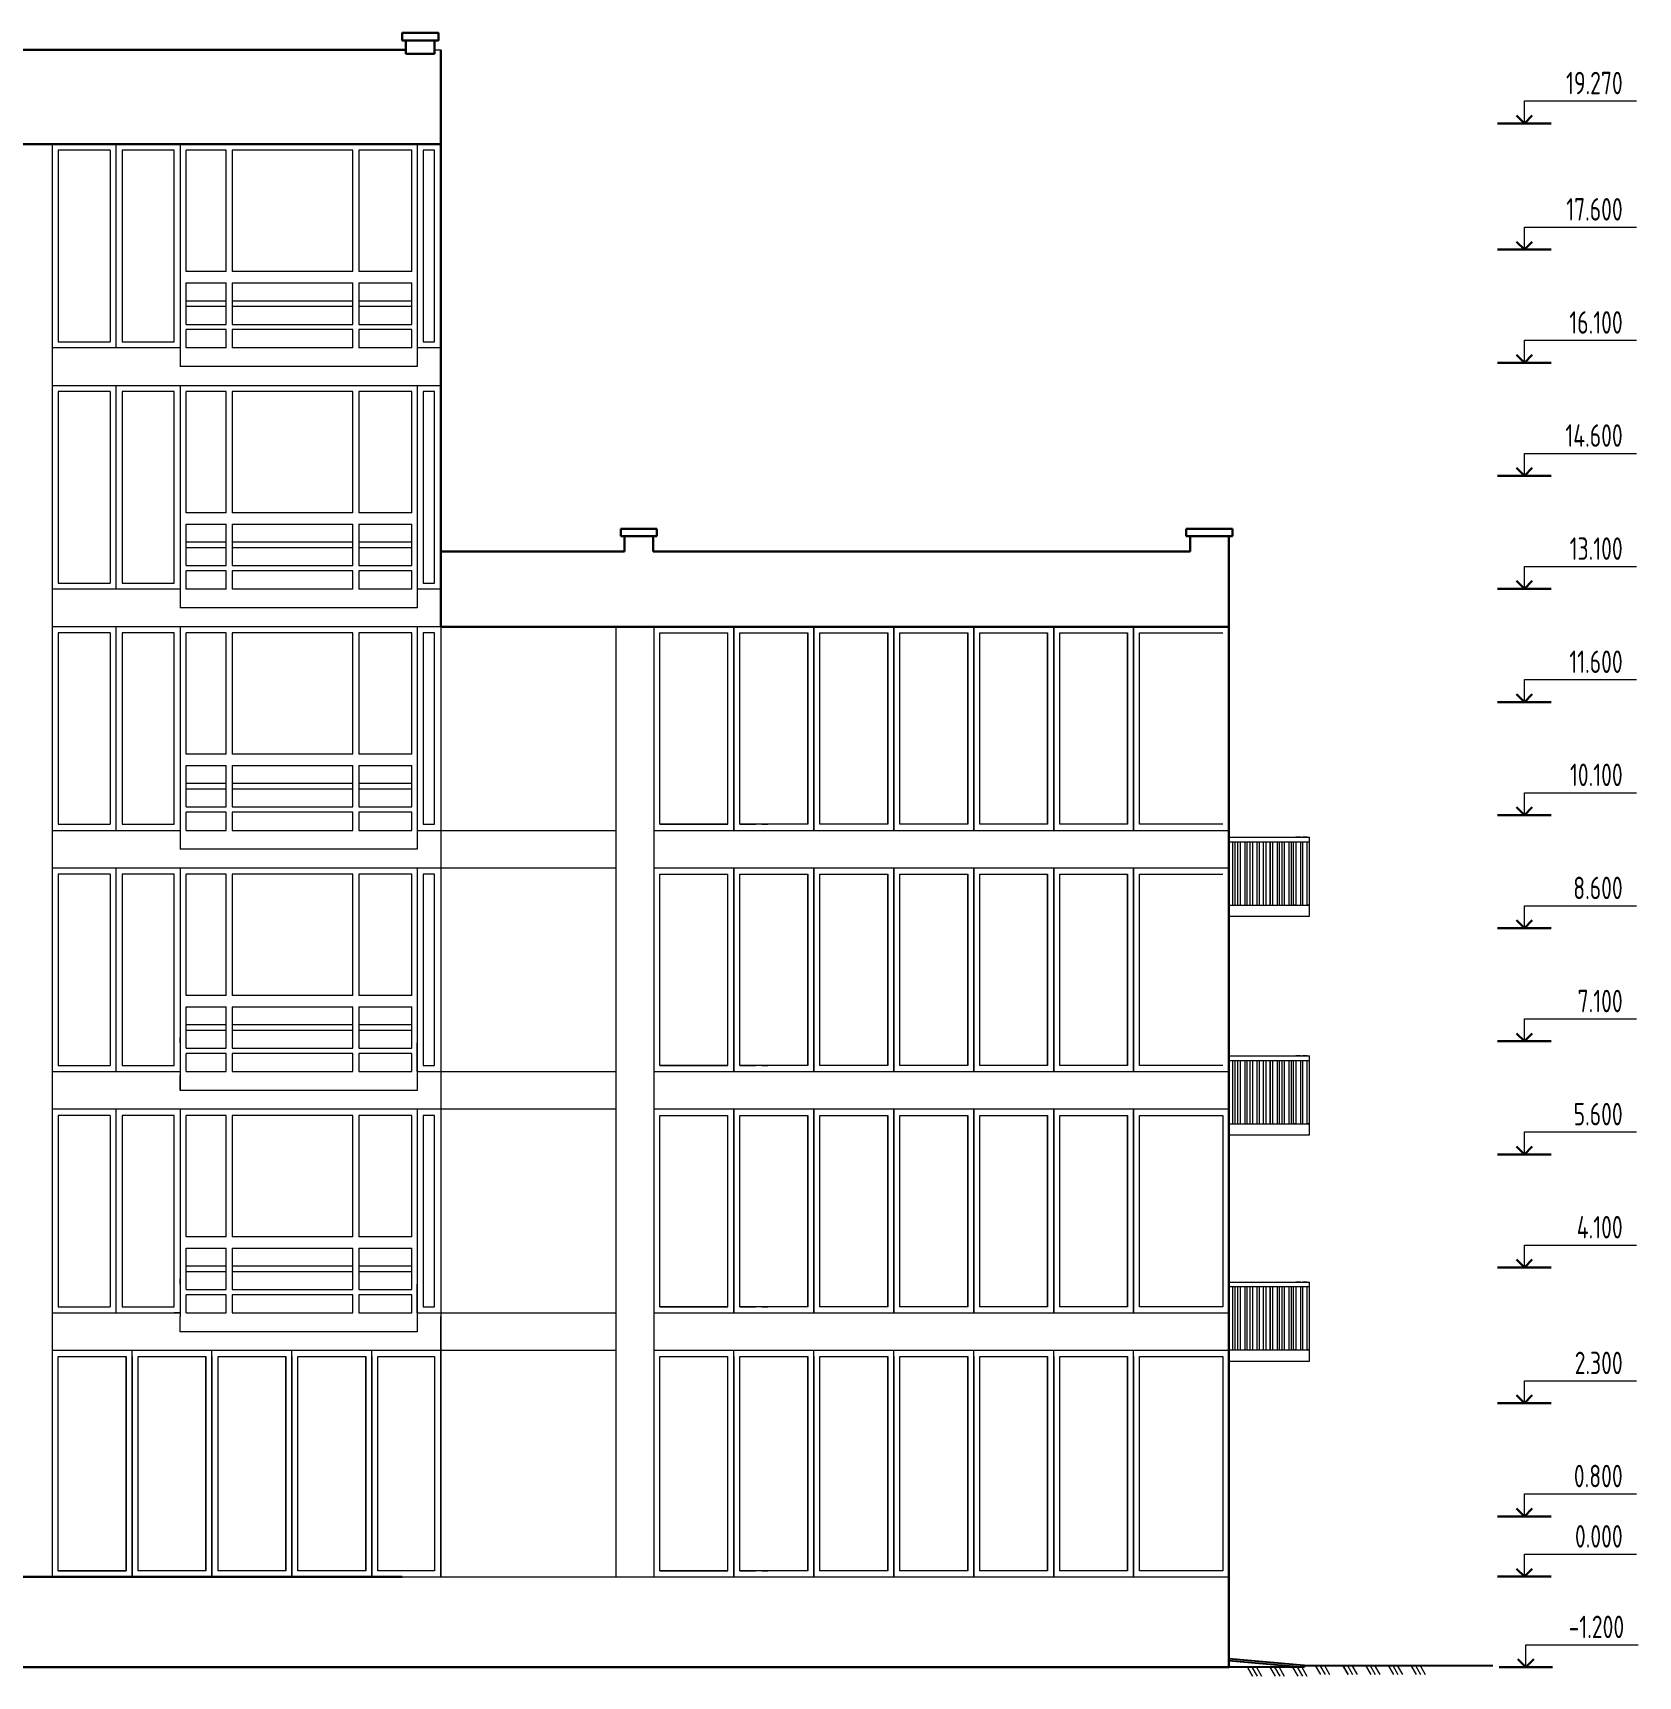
# Model space of a CAD drawing. Header units: millimetres. Extents: x -689206 to 4969298, y -1019800 to 703299.
# Drawn here: x 412898 to 434182, y -858921 to -837127 of the extents above; entities that cross this region are included whole.
import ezdxf

# ---------------------------------------------------------------- set-up
doc = ezdxf.new("R2010")
doc.units = ezdxf.units.MM
doc.layers.add('РАЗМЕРЫ', color=7, linetype='Continuous', lineweight=9)
doc.layers.add('разрез1-1', color=7, linetype='Continuous')
doc.layers.add('разрез2-2', color=7, linetype='Continuous')
doc.styles.add('Аннотативный', font='isocteur.ttf', dxfattribs={"width": 0.7, "height": 250})

msp = doc.modelspace()

# ---------------------------------------------------------------- linework, layer by layer
at = {"layer": 'РАЗМЕРЫ', "lineweight": 30, "ltscale": 35}
for p, q in [((400069.5, -837351.6), (417844.7, -837351.6)), ((417844.7, -837403.3), (418224.7, -837403.3)), ((418304.7, -837351.6), (418304.7, -845003.3)), ((418304.7, -838603.3), (399662.7, -838603.3)), ((420742.7, -843703.3), (420692.7, -843703.3)), ((420692.7, -843703.3), (420692.7, -843803.3)), ((420692.7, -843803.3), (420742.7, -843803.3)), ((421172.7, -843703.3), (420742.7, -843703.3)), ((420742.7, -843803.3), (420742.7, -844003.3)), ((420742.7, -844003.3), (420742.7, -843803.3)), ((420742.7, -844003.3), (420742.7, -843803.3)), ((420742.7, -843803.3), (421122.7, -843803.3)), ((421122.7, -843803.3), (421122.7, -844003.3)), ((421122.7, -843803.3), (421172.7, -843803.3)), ((421172.7, -843803.3), (421172.7, -843703.3)), ((428241, -843703.3), (428191, -843703.3)), ((428191, -843703.3), (428191, -843803.3)), ((428191, -843803.3), (428241, -843803.3)), ((428804.7, -843703.3), (428241, -843703.3)), ((428241, -844003.3), (428241, -843803.3)), ((428241, -843803.3), (428754.7, -843803.3)), ((428241, -843803.3), (428241, -844003.3)), ((428754.7, -843803.3), (428754.7, -857603.3)), ((428754.7, -843803.3), (428804.7, -843803.3)), ((428804.7, -843803.3), (428804.7, -843703.3)), ((420742.7, -844003.3), (418304.7, -844003.3)), ((428241, -844003.3), (421122.7, -844003.3)), ((418304.7, -845003.3), (428754.7, -845003.3)), ((417794.7, -857603.3), (390432.7, -857603.3)), ((428754.7, -857903.3), (428754.7, -857603.3)), ((428754.7, -857603.3), (428754.7, -858803.3)), ((428754.7, -858803.3), (390432.7, -858803.3))]:
    msp.add_line(p, q, dxfattribs=at)
at = {"layer": 'РАЗМЕРЫ', "lineweight": 5, "ltscale": 35}
for p, q in [((418224.7, -837351.6), (418304.7, -837351.6)), ((413152.7, -838603.3), (413152.7, -857603.3)), ((414002.3, -841303.3), (414002.3, -838603.3)), ((414852, -838603.3), (414852, -841553.3)), ((417992, -838603.3), (417992, -841553.3)), ((417992, -838603.3), (418072, -838603.3)), ((413922.3, -838683.3), (413232.7, -838683.3)), ((413232.7, -838683.3), (413232.7, -841223.3)), ((413922.3, -838683.3), (413922.3, -841223.3)), ((414772, -838683.3), (414082.3, -838683.3)), ((414082.3, -838683.3), (414082.3, -841223.3)), ((414772, -841223.3), (414772, -838683.3)), ((414932, -840292.9), (414932, -838683.3)), ((415460.6, -838683.3), (414932, -838683.3)), ((415460.6, -840292.9), (415460.6, -838683.3)), ((415540.6, -838683.3), (415540.6, -840292.9)), ((417140.6, -838683.3), (415540.6, -838683.3)), ((417140.6, -840292.9), (417140.6, -838683.3)), ((417220.6, -838683.3), (417220.6, -840292.9)), ((417922, -838683.3), (417220.6, -838683.3)), ((417922, -840292.9), (417922, -838683.3)), ((418072, -838683.3), (418072, -841223.3)), ((418224.7, -838683.3), (418072, -838683.3)), ((418224.7, -841223.3), (418224.7, -838683.3)), ((415460.6, -840292.9), (414932, -840292.9)), ((417140.6, -840292.9), (415540.6, -840292.9)), ((417922, -840292.9), (417220.6, -840292.9)), ((414932, -840992.9), (414932, -840442.9)), ((414932, -840682.9), (414932, -840442.9)), ((414932, -840442.9), (415460.6, -840442.9)), ((415460.6, -840992.9), (415460.6, -840442.9)), ((415540.6, -840442.9), (415540.6, -840992.9)), ((415540.6, -840442.9), (417140.6, -840442.9)), ((417140.6, -840992.9), (417140.6, -840442.9)), ((417220.6, -840442.9), (417220.6, -840992.9)), ((417220.6, -840442.9), (417922, -840442.9)), ((417922, -840992.9), (417922, -840442.9)), ((415460.6, -840682.9), (414932, -840682.9)), ((414932, -840992.9), (414932, -840752.9)), ((414932, -840752.9), (415460.6, -840752.9)), ((417140.6, -840682.9), (415540.6, -840682.9)), ((415540.6, -840752.9), (417140.6, -840752.9)), ((417922, -840682.9), (417220.6, -840682.9)), ((417220.6, -840752.9), (417922, -840752.9)), ((417922, -840752.9), (417922, -840682.9)), ((414932, -840992.9), (415460.6, -840992.9)), ((415540.6, -840992.9), (417140.6, -840992.9)), ((417220.6, -840992.9), (417922, -840992.9)), ((413232.7, -841223.3), (413922.3, -841223.3)), ((414082.3, -841223.3), (414772, -841223.3)), ((415460.6, -841062.9), (414932, -841062.9)), ((414932, -841303.3), (414932, -841062.9)), ((415460.6, -841303.3), (415460.6, -841062.9)), ((415540.6, -841062.9), (415540.6, -841303.3)), ((417140.6, -841062.9), (415540.6, -841062.9)), ((417140.6, -841303.3), (417140.6, -841062.9)), ((417220.6, -841062.9), (417220.6, -841303.3)), ((417922, -841062.9), (417220.6, -841062.9)), ((417922, -841303.3), (417922, -841062.9)), ((418072, -841223.3), (418224.7, -841223.3)), ((414852, -841303.3), (413152.7, -841303.3)), ((415460.6, -841303.3), (414932, -841303.3)), ((415460.6, -841303.3), (414932, -841303.3)), ((417140.6, -841303.3), (415540.6, -841303.3)), ((417140.6, -841303.3), (415540.6, -841303.3)), ((417922, -841303.3), (417220.6, -841303.3)), ((417922, -841303.3), (417220.6, -841303.3)), ((418304.7, -841303.3), (417992, -841303.3)), ((417992, -841303.3), (417992, -841353.3)), ((418304.7, -841803.3), (418304.7, -841303.3)), ((417992, -841553.3), (414852, -841553.3)), ((413152.7, -841803.3), (418304.7, -841803.3)), ((413922.3, -841883.3), (413232.7, -841883.3)), ((413232.7, -841883.3), (413232.7, -844423.3)), ((413922.3, -841883.3), (413922.3, -844423.3)), ((414002.3, -844503.3), (414002.3, -841803.3)), ((414772, -841883.3), (414082.3, -841883.3)), ((414082.3, -841883.3), (414082.3, -844423.3)), ((414772, -844423.3), (414772, -841883.3)), ((414852, -841803.3), (414852, -844753.3)), ((414852, -841803.3), (414852, -844753.3)), ((414932, -843492.9), (414932, -841883.3)), ((415460.6, -841883.3), (414932, -841883.3)), ((415460.6, -843492.9), (415460.6, -841883.3)), ((415540.6, -841883.3), (415540.6, -843492.9)), ((417140.6, -841883.3), (415540.6, -841883.3)), ((417140.6, -843492.9), (417140.6, -841883.3)), ((417220.6, -841883.3), (417220.6, -843492.9)), ((417922, -841883.3), (417220.6, -841883.3)), ((417922, -843492.9), (417922, -841883.3)), ((417992, -841803.3), (417992, -844753.3)), ((418072, -841883.3), (418072, -844423.3)), ((418224.7, -841883.3), (418072, -841883.3)), ((418224.7, -844423.3), (418224.7, -841883.3)), ((415460.6, -843492.9), (414932, -843492.9)), ((414932, -844192.9), (414932, -843642.9)), ((414932, -843882.9), (414932, -843642.9)), ((414932, -843642.9), (415460.6, -843642.9)), ((415460.6, -844192.9), (415460.6, -843642.9)), ((417140.6, -843492.9), (415540.6, -843492.9)), ((415540.6, -843642.9), (415540.6, -844192.9)), ((415540.6, -843642.9), (417140.6, -843642.9)), ((417140.6, -844192.9), (417140.6, -843642.9)), ((417922, -843492.9), (417220.6, -843492.9)), ((417220.6, -843642.9), (417220.6, -844192.9)), ((417220.6, -843642.9), (417922, -843642.9)), ((417922, -844192.9), (417922, -843642.9)), ((415460.6, -843882.9), (414932, -843882.9)), ((414932, -844192.9), (414932, -843952.9)), ((414932, -843952.9), (415460.6, -843952.9)), ((417140.6, -843882.9), (415540.6, -843882.9)), ((415540.6, -843952.9), (417140.6, -843952.9)), ((417922, -843882.9), (417220.6, -843882.9)), ((417220.6, -843952.9), (417922, -843952.9)), ((417922, -843952.9), (417922, -843882.9)), ((414932, -844192.9), (415460.6, -844192.9)), ((415460.6, -844262.9), (414932, -844262.9)), ((414932, -844503.3), (414932, -844262.9)), ((415460.6, -844503.3), (415460.6, -844262.9)), ((415540.6, -844192.9), (417140.6, -844192.9)), ((415540.6, -844262.9), (415540.6, -844503.3)), ((417140.6, -844262.9), (415540.6, -844262.9)), ((417140.6, -844503.3), (417140.6, -844262.9)), ((417220.6, -844192.9), (417922, -844192.9)), ((417220.6, -844262.9), (417220.6, -844503.3)), ((417922, -844262.9), (417220.6, -844262.9)), ((417922, -844503.3), (417922, -844262.9)), ((414852, -844503.3), (413152.7, -844503.3)), ((413232.7, -844423.3), (413922.3, -844423.3)), ((414082.3, -844423.3), (414772, -844423.3)), ((415460.6, -844503.3), (414932, -844503.3)), ((417140.6, -844503.3), (415540.6, -844503.3)), ((417922, -844503.3), (417220.6, -844503.3)), ((418304.7, -844503.3), (417992, -844503.3)), ((417992, -844503.3), (417992, -844553.3)), ((418072, -844423.3), (418224.7, -844423.3)), ((418304.7, -845003.3), (418304.7, -844503.3)), ((417992, -844753.3), (414852, -844753.3)), ((418304.7, -845003.3), (413152.7, -845003.3)), ((413922.3, -845083.3), (413232.7, -845083.3)), ((413232.7, -845083.3), (413232.7, -847623.3)), ((413922.3, -845083.3), (413922.3, -847623.3)), ((414002.3, -847703.3), (414002.3, -845003.3)), ((414772, -845083.3), (414082.3, -845083.3)), ((414082.3, -845083.3), (414082.3, -847623.3)), ((414772, -847623.3), (414772, -845083.3)), ((414852, -845003.3), (414852, -847953.3)), ((414852, -845003.3), (414852, -847953.3)), ((414932, -846692.9), (414932, -845083.3)), ((415460.6, -845083.3), (414932, -845083.3)), ((415460.6, -846692.9), (415460.6, -845083.3)), ((415540.6, -845083.3), (415540.6, -846692.9)), ((417140.6, -845083.3), (415540.6, -845083.3)), ((417140.6, -846692.9), (417140.6, -845083.3)), ((417220.6, -845083.3), (417220.6, -846692.9)), ((417922, -845083.3), (417220.6, -845083.3)), ((417922, -846692.9), (417922, -845083.3)), ((417992, -845003.3), (417992, -847953.3)), ((418072, -845083.3), (418072, -847623.3)), ((418224.7, -845083.3), (418072, -845083.3)), ((418224.7, -847623.3), (418224.7, -845083.3)), ((418304.7, -845003.3), (418304.7, -854603.3)), ((420625.2, -845003.3), (420625.2, -857603.3)), ((421132.6, -845003.3), (421132.6, -857603.3)), ((421212.6, -847623.3), (421212.6, -845083.3)), ((421212.6, -845083.3), (422112.6, -845083.3)), ((422112.6, -847623.3), (422112.6, -845083.3)), ((422112.6, -847623.3), (422112.6, -845083.3)), ((422192.6, -847623.3), (422192.6, -845003.3)), ((422192.6, -845003.3), (422192.6, -847703.3)), ((422192.6, -847703.3), (422192.6, -845003.3)), ((422272.6, -847623.3), (422272.6, -845083.3)), ((422272.6, -845083.3), (423172.6, -845083.3)), ((423172.6, -845083.3), (423172.6, -847623.3)), ((423172.6, -847623.3), (423172.6, -845083.3)), ((423172.6, -847623.3), (423172.6, -845083.3)), ((423252.6, -847623.3), (423252.6, -845003.3)), ((423252.6, -845003.3), (423252.6, -847703.3)), ((423252.6, -847703.3), (423252.6, -845003.3)), ((423332.6, -847623.3), (423332.6, -845083.3)), ((423332.6, -845083.3), (424232.6, -845083.3)), ((424232.6, -845083.3), (424232.6, -847623.3)), ((424232.6, -845083.3), (424232.6, -847623.3)), ((424232.6, -847623.3), (424232.6, -845083.3)), ((424232.6, -847623.3), (424232.6, -845083.3)), ((424312.6, -847623.3), (424312.6, -845003.3)), ((424312.6, -845003.3), (424312.6, -847703.3)), ((424312.6, -847703.3), (424312.6, -845003.3)), ((424392.6, -847623.3), (424392.6, -845083.3)), ((424392.6, -845083.3), (425292.6, -845083.3)), ((425292.6, -845083.3), (425292.6, -847623.3)), ((425292.6, -845083.3), (425292.6, -847623.3)), ((425292.6, -845083.3), (425292.6, -847623.3)), ((425292.6, -847623.3), (425292.6, -845083.3)), ((425292.6, -847623.3), (425292.6, -845083.3)), ((425372.6, -847623.3), (425372.6, -845003.3)), ((425372.6, -845003.3), (425372.6, -847703.3)), ((425372.6, -847703.3), (425372.6, -845003.3)), ((425452.6, -847623.3), (425452.6, -845083.3)), ((425452.6, -845083.3), (426352.6, -845083.3)), ((426352.6, -845083.3), (426352.6, -847623.3)), ((426352.6, -845083.3), (426352.6, -847623.3)), ((426352.6, -845083.3), (426352.6, -847623.3)), ((426352.6, -845083.3), (426352.6, -847623.3)), ((426352.6, -847623.3), (426352.6, -845083.3)), ((426352.6, -847623.3), (426352.6, -845083.3)), ((426432.6, -847623.3), (426432.6, -845003.3)), ((426432.6, -845003.3), (426432.6, -847703.3)), ((426432.6, -847703.3), (426432.6, -845003.3)), ((426512.6, -847623.3), (426512.6, -845083.3)), ((426512.6, -845083.3), (427412.6, -845083.3)), ((428754.7, -845003.3), (427078.1, -845003.3)), ((427412.6, -845083.3), (427412.6, -847623.3)), ((427412.6, -845083.3), (427412.6, -847623.3)), ((427412.6, -845083.3), (427412.6, -847623.3)), ((427412.6, -845083.3), (427412.6, -847623.3)), ((427412.6, -845083.3), (427412.6, -847623.3)), ((427412.6, -847623.3), (427412.6, -845083.3)), ((427412.6, -847623.3), (427412.6, -845083.3)), ((427492.6, -847623.3), (427492.6, -845003.3)), ((427492.6, -845003.3), (427492.6, -847703.3)), ((427492.6, -847703.3), (427492.6, -845003.3)), ((427572.6, -847623.3), (427572.6, -845083.3)), ((427572.6, -845083.3), (428673.5, -845083.3)), ((428754.7, -847703.3), (428754.7, -845003.3)), ((415460.6, -846692.9), (414932, -846692.9)), ((417140.6, -846692.9), (415540.6, -846692.9)), ((417922, -846692.9), (417220.6, -846692.9)), ((414932, -847392.9), (414932, -846842.9)), ((414932, -847082.9), (414932, -846842.9)), ((414932, -846842.9), (415460.6, -846842.9)), ((415460.6, -847392.9), (415460.6, -846842.9)), ((415540.6, -846842.9), (415540.6, -847392.9)), ((415540.6, -846842.9), (417140.6, -846842.9)), ((417140.6, -847392.9), (417140.6, -846842.9)), ((417220.6, -846842.9), (417220.6, -847392.9)), ((417220.6, -846842.9), (417922, -846842.9)), ((417922, -847392.9), (417922, -846842.9)), ((415460.6, -847082.9), (414932, -847082.9)), ((417140.6, -847082.9), (415540.6, -847082.9)), ((417922, -847082.9), (417220.6, -847082.9)), ((417922, -847152.9), (417922, -847082.9)), ((414932, -847392.9), (414932, -847152.9)), ((414932, -847152.9), (415460.6, -847152.9)), ((415540.6, -847152.9), (417140.6, -847152.9)), ((417220.6, -847152.9), (417922, -847152.9)), ((414932, -847392.9), (415460.6, -847392.9)), ((415460.6, -847462.9), (414932, -847462.9)), ((414932, -847703.3), (414932, -847462.9)), ((415460.6, -847703.3), (415460.6, -847462.9)), ((415540.6, -847392.9), (417140.6, -847392.9)), ((415540.6, -847462.9), (415540.6, -847703.3)), ((417140.6, -847462.9), (415540.6, -847462.9)), ((417140.6, -847703.3), (417140.6, -847462.9)), ((417220.6, -847392.9), (417922, -847392.9)), ((417220.6, -847462.9), (417220.6, -847703.3)), ((417922, -847462.9), (417220.6, -847462.9)), ((417922, -847703.3), (417922, -847462.9)), ((413152.7, -847703.3), (414852, -847703.3)), ((413232.7, -847623.3), (413922.3, -847623.3)), ((414082.3, -847623.3), (414772, -847623.3)), ((414932, -847703.3), (415460.6, -847703.3)), ((415540.6, -847703.3), (417140.6, -847703.3)), ((417220.6, -847703.3), (417922, -847703.3)), ((417992, -847703.3), (417992, -847753.3)), ((417992, -847703.3), (420625.2, -847703.3)), ((418072, -847623.3), (418224.7, -847623.3)), ((421132.6, -847703.3), (428754.7, -847703.3)), ((422112.6, -847623.3), (421212.6, -847623.3)), ((421212.6, -847623.3), (422112.6, -847623.3)), ((421212.6, -847623.3), (422112.6, -847623.3)), ((423172.6, -847623.3), (422272.6, -847623.3)), ((422272.6, -847623.3), (422482.6, -847623.3)), ((422562.6, -847623.3), (422642.6, -847623.3)), ((424232.6, -847623.3), (423332.6, -847623.3)), ((425292.6, -847623.3), (424392.6, -847623.3)), ((426352.6, -847623.3), (425452.6, -847623.3)), ((427412.6, -847623.3), (426512.6, -847623.3)), ((428673.5, -847623.3), (427572.6, -847623.3)), ((417992, -847953.3), (414852, -847953.3)), ((420625.2, -848203.3), (413152.7, -848203.3)), ((414002.3, -850903.3), (414002.3, -848203.3)), ((414852, -848203.3), (414852, -850953.3)), ((414852, -848203.3), (414852, -851153.3)), ((417992, -848203.3), (417992, -851153.3)), ((428754.7, -848203.3), (421132.6, -848203.3)), ((422192.6, -850823.3), (422192.6, -848203.3)), ((422192.6, -848203.3), (422192.6, -850903.3)), ((422192.6, -850903.3), (422192.6, -848203.3)), ((423252.6, -850823.3), (423252.6, -848203.3)), ((423252.6, -848203.3), (423252.6, -850903.3)), ((423252.6, -850903.3), (423252.6, -848203.3)), ((424312.6, -850823.3), (424312.6, -848203.3)), ((424312.6, -848203.3), (424312.6, -850903.3)), ((424312.6, -850903.3), (424312.6, -848203.3)), ((425372.6, -850823.3), (425372.6, -848203.3)), ((425372.6, -848203.3), (425372.6, -850903.3)), ((425372.6, -850903.3), (425372.6, -848203.3)), ((426432.6, -850823.3), (426432.6, -848203.3)), ((426432.6, -848203.3), (426432.6, -850903.3)), ((426432.6, -850903.3), (426432.6, -848203.3)), ((427492.6, -850823.3), (427492.6, -848203.3)), ((427492.6, -848203.3), (427492.6, -850903.3)), ((427492.6, -850903.3), (427492.6, -848203.3)), ((428754.7, -850903.3), (428754.7, -848203.3)), ((413922.3, -848283.3), (413232.7, -848283.3)), ((413232.7, -848283.3), (413232.7, -850823.3)), ((413922.3, -848283.3), (413922.3, -850823.3)), ((414772, -848283.3), (414082.3, -848283.3)), ((414082.3, -848283.3), (414082.3, -850823.3)), ((414772, -850823.3), (414772, -848283.3)), ((414932, -849892.9), (414932, -848283.3)), ((415460.6, -848283.3), (414932, -848283.3)), ((415460.6, -849892.9), (415460.6, -848283.3)), ((415540.6, -848283.3), (415540.6, -849892.9)), ((417140.6, -848283.3), (415540.6, -848283.3)), ((417140.6, -849892.9), (417140.6, -848283.3)), ((417220.6, -848283.3), (417220.6, -849892.9)), ((417922, -848283.3), (417220.6, -848283.3)), ((417922, -849892.9), (417922, -848283.3)), ((418072, -848283.3), (418072, -850823.3)), ((418224.7, -848283.3), (418072, -848283.3)), ((418224.7, -850823.3), (418224.7, -848283.3)), ((421212.6, -850823.3), (421212.6, -848283.3)), ((421212.6, -848283.3), (422112.6, -848283.3)), ((422112.6, -850823.3), (422112.6, -848283.3)), ((422112.6, -850823.3), (422112.6, -848283.3)), ((422272.6, -850823.3), (422272.6, -848283.3)), ((422272.6, -848283.3), (423172.6, -848283.3)), ((423172.6, -848283.3), (423172.6, -850823.3)), ((423172.6, -850823.3), (423172.6, -848283.3)), ((423172.6, -850823.3), (423172.6, -848283.3)), ((423332.6, -850823.3), (423332.6, -848283.3)), ((423332.6, -848283.3), (424232.6, -848283.3)), ((424232.6, -848283.3), (424232.6, -850823.3)), ((424232.6, -848283.3), (424232.6, -850823.3)), ((424232.6, -850823.3), (424232.6, -848283.3)), ((424232.6, -850823.3), (424232.6, -848283.3)), ((424392.6, -850823.3), (424392.6, -848283.3)), ((424392.6, -848283.3), (425292.6, -848283.3)), ((425292.6, -848283.3), (425292.6, -850823.3)), ((425292.6, -848283.3), (425292.6, -850823.3)), ((425292.6, -848283.3), (425292.6, -850823.3)), ((425292.6, -850823.3), (425292.6, -848283.3)), ((425292.6, -850823.3), (425292.6, -848283.3)), ((425452.6, -850823.3), (425452.6, -848283.3)), ((425452.6, -848283.3), (426352.6, -848283.3)), ((426352.6, -848283.3), (426352.6, -850823.3)), ((426352.6, -848283.3), (426352.6, -850823.3)), ((426352.6, -848283.3), (426352.6, -850823.3)), ((426352.6, -848283.3), (426352.6, -850823.3)), ((426352.6, -850823.3), (426352.6, -848283.3)), ((426352.6, -850823.3), (426352.6, -848283.3)), ((426512.6, -850823.3), (426512.6, -848283.3)), ((426512.6, -848283.3), (427412.6, -848283.3)), ((427412.6, -848283.3), (427412.6, -850823.3)), ((427412.6, -848283.3), (427412.6, -850823.3)), ((427412.6, -848283.3), (427412.6, -850823.3)), ((427412.6, -848283.3), (427412.6, -850823.3)), ((427412.6, -848283.3), (427412.6, -850823.3)), ((427412.6, -850823.3), (427412.6, -848283.3)), ((427412.6, -850823.3), (427412.6, -848283.3)), ((427572.6, -850823.3), (427572.6, -848283.3)), ((427572.6, -848283.3), (428673.5, -848283.3)), ((415460.6, -849892.9), (414932, -849892.9)), ((417140.6, -849892.9), (415540.6, -849892.9)), ((417922, -849892.9), (417220.6, -849892.9)), ((414932, -850592.9), (414932, -850042.9)), ((414932, -850282.9), (414932, -850042.9)), ((414932, -850042.9), (415460.6, -850042.9)), ((415460.6, -850592.9), (415460.6, -850042.9)), ((415540.6, -850042.9), (415540.6, -850592.9)), ((415540.6, -850042.9), (417140.6, -850042.9)), ((417140.6, -850592.9), (417140.6, -850042.9)), ((417220.6, -850042.9), (417220.6, -850592.9)), ((417220.6, -850042.9), (417922, -850042.9)), ((417922, -850592.9), (417922, -850042.9)), ((415460.6, -850282.9), (414932, -850282.9)), ((414932, -850592.9), (414932, -850352.9)), ((414932, -850352.9), (415460.6, -850352.9)), ((417140.6, -850282.9), (415540.6, -850282.9)), ((415540.6, -850352.9), (417140.6, -850352.9)), ((417922, -850282.9), (417220.6, -850282.9)), ((417220.6, -850352.9), (417922, -850352.9)), ((417922, -850352.9), (417922, -850282.9)), ((414852, -850522.9), (414852, -850452.9)), ((414852, -850522.9), (414852, -850522.9)), ((414932, -850592.9), (415460.6, -850592.9)), ((415540.6, -850592.9), (417140.6, -850592.9)), ((417220.6, -850592.9), (417922, -850592.9)), ((417992, -850903.3), (417992, -850522.9)), ((413232.7, -850823.3), (413922.3, -850823.3)), ((414082.3, -850823.3), (414772, -850823.3)), ((415460.6, -850662.9), (414932, -850662.9)), ((414932, -850903.3), (414932, -850662.9)), ((415460.6, -850903.3), (415460.6, -850662.9)), ((415540.6, -850662.9), (415540.6, -850903.3)), ((417140.6, -850662.9), (415540.6, -850662.9)), ((417140.6, -850903.3), (417140.6, -850662.9)), ((417220.6, -850662.9), (417220.6, -850903.3)), ((417922, -850662.9), (417220.6, -850662.9)), ((417922, -850903.3), (417922, -850662.9)), ((418072, -850823.3), (418224.7, -850823.3)), ((422112.6, -850823.3), (421212.6, -850823.3)), ((421212.6, -850823.3), (422112.6, -850823.3)), ((421212.6, -850823.3), (422112.6, -850823.3)), ((423172.6, -850823.3), (422272.6, -850823.3)), ((422272.6, -850823.3), (422482.6, -850823.3)), ((422562.6, -850823.3), (422642.6, -850823.3)), ((424232.6, -850823.3), (423332.6, -850823.3)), ((425292.6, -850823.3), (424392.6, -850823.3)), ((426352.6, -850823.3), (425452.6, -850823.3)), ((427412.6, -850823.3), (426512.6, -850823.3)), ((428673.5, -850823.3), (427572.6, -850823.3)), ((413152.7, -850903.3), (414852, -850903.3)), ((414852, -851153.3), (414852, -850953.3)), ((414932, -850903.3), (415460.6, -850903.3)), ((414932, -850903.3), (415460.6, -850903.3)), ((415540.6, -850903.3), (417140.6, -850903.3)), ((415540.6, -850903.3), (417140.6, -850903.3)), ((417220.6, -850903.3), (417922, -850903.3)), ((417220.6, -850903.3), (417922, -850903.3)), ((417992, -850903.3), (417992, -850953.3)), ((417992, -850903.3), (420625.2, -850903.3)), ((417992, -850953.3), (417992, -851153.3)), ((421132.6, -850903.3), (428754.7, -850903.3)), ((417992, -851153.3), (414852, -851153.3)), ((420625.2, -851403.3), (413152.7, -851403.3)), ((413232.7, -851483.3), (413232.7, -854023.3)), ((413922.3, -851483.3), (413232.7, -851483.3)), ((413922.3, -851483.3), (413922.3, -854023.3)), ((414002.3, -854103.3), (414002.3, -851403.3)), ((414772, -851483.3), (414082.3, -851483.3)), ((414082.3, -851483.3), (414082.3, -854023.3)), ((414772, -854023.3), (414772, -851483.3)), ((414852, -851403.3), (414852, -854153.3)), ((414932, -853092.9), (414932, -851483.3)), ((415460.6, -851483.3), (414932, -851483.3)), ((415460.6, -853092.9), (415460.6, -851483.3)), ((415540.6, -851483.3), (415540.6, -853092.9)), ((417140.6, -851483.3), (415540.6, -851483.3)), ((417140.6, -853092.9), (417140.6, -851483.3)), ((417220.6, -851483.3), (417220.6, -853092.9)), ((417922, -851483.3), (417220.6, -851483.3)), ((417922, -853092.9), (417922, -851483.3)), ((417992, -851403.3), (417992, -854103.3)), ((418072, -851483.3), (418072, -854023.3)), ((418224.7, -851483.3), (418072, -851483.3)), ((418224.7, -854023.3), (418224.7, -851483.3)), ((428754.7, -851403.3), (421132.6, -851403.3)), ((421132.6, -851403.3), (421132.6, -851483.3)), ((421212.6, -854023.3), (421212.6, -851483.3)), ((421212.6, -851483.3), (422112.6, -851483.3)), ((422112.6, -854023.3), (422112.6, -851483.3)), ((422112.6, -854023.3), (422112.6, -851483.3)), ((422192.6, -854023.3), (422192.6, -851403.3)), ((422192.6, -851403.3), (422192.6, -854103.3)), ((422192.6, -854103.3), (422192.6, -851403.3)), ((422272.6, -854023.3), (422272.6, -851483.3)), ((422272.6, -851483.3), (423172.6, -851483.3)), ((423172.6, -851483.3), (423172.6, -854023.3)), ((423172.6, -854023.3), (423172.6, -851483.3)), ((423172.6, -854023.3), (423172.6, -851483.3)), ((423252.6, -854023.3), (423252.6, -851403.3)), ((423252.6, -851403.3), (423252.6, -854103.3)), ((423252.6, -854103.3), (423252.6, -851403.3)), ((423332.6, -854023.3), (423332.6, -851483.3)), ((423332.6, -851483.3), (424232.6, -851483.3)), ((424232.6, -851483.3), (424232.6, -854023.3)), ((424232.6, -851483.3), (424232.6, -854023.3)), ((424232.6, -854023.3), (424232.6, -851483.3)), ((424232.6, -854023.3), (424232.6, -851483.3)), ((424312.6, -854023.3), (424312.6, -851403.3)), ((424312.6, -851403.3), (424312.6, -854103.3)), ((424312.6, -854103.3), (424312.6, -851403.3)), ((424392.6, -854023.3), (424392.6, -851483.3)), ((424392.6, -851483.3), (425292.6, -851483.3)), ((425292.6, -851483.3), (425292.6, -854023.3)), ((425292.6, -851483.3), (425292.6, -854023.3)), ((425292.6, -851483.3), (425292.6, -854023.3)), ((425292.6, -854023.3), (425292.6, -851483.3)), ((425292.6, -854023.3), (425292.6, -851483.3)), ((425372.6, -854023.3), (425372.6, -851403.3)), ((425372.6, -851403.3), (425372.6, -854103.3)), ((425372.6, -854103.3), (425372.6, -851403.3)), ((425452.6, -854023.3), (425452.6, -851483.3)), ((425452.6, -851483.3), (426352.6, -851483.3)), ((426352.6, -851483.3), (426352.6, -854023.3)), ((426352.6, -851483.3), (426352.6, -854023.3)), ((426352.6, -851483.3), (426352.6, -854023.3)), ((426352.6, -851483.3), (426352.6, -854023.3)), ((426352.6, -854023.3), (426352.6, -851483.3)), ((426352.6, -854023.3), (426352.6, -851483.3)), ((426432.6, -854023.3), (426432.6, -851403.3)), ((426432.6, -851403.3), (426432.6, -854103.3)), ((426432.6, -854103.3), (426432.6, -851403.3)), ((426512.6, -854023.3), (426512.6, -851483.3)), ((426512.6, -851483.3), (427412.6, -851483.3)), ((427412.6, -851483.3), (427412.6, -854023.3)), ((427412.6, -851483.3), (427412.6, -854023.3)), ((427412.6, -851483.3), (427412.6, -854023.3)), ((427412.6, -851483.3), (427412.6, -854023.3)), ((427412.6, -851483.3), (427412.6, -854023.3)), ((427412.6, -854023.3), (427412.6, -851483.3)), ((427412.6, -854023.3), (427412.6, -851483.3)), ((427492.6, -854023.3), (427492.6, -851403.3)), ((427492.6, -851403.3), (427492.6, -854103.3)), ((427492.6, -854103.3), (427492.6, -851403.3)), ((427572.6, -854023.3), (427572.6, -851483.3)), ((427572.6, -851483.3), (428673.5, -851483.3)), ((428673.5, -851483.3), (428673.5, -854023.3)), ((428754.7, -854103.3), (428754.7, -851403.3)), ((415460.6, -853092.9), (414932, -853092.9)), ((414932, -853792.9), (414932, -853242.9)), ((414932, -853482.9), (414932, -853242.9)), ((414932, -853242.9), (415460.6, -853242.9)), ((415460.6, -853792.9), (415460.6, -853242.9)), ((417140.6, -853092.9), (415540.6, -853092.9)), ((415540.6, -853242.9), (415540.6, -853792.9)), ((415540.6, -853242.9), (417140.6, -853242.9)), ((417140.6, -853792.9), (417140.6, -853242.9)), ((417922, -853092.9), (417220.6, -853092.9)), ((417220.6, -853242.9), (417922, -853242.9)), ((417220.6, -853242.9), (417220.6, -853792.9)), ((417922, -853792.9), (417922, -853242.9)), ((414852, -853722.9), (414852, -853652.9)), ((415460.6, -853482.9), (414932, -853482.9)), ((414932, -853792.9), (414932, -853552.9)), ((414932, -853552.9), (415460.6, -853552.9)), ((417140.6, -853482.9), (415540.6, -853482.9)), ((415540.6, -853552.9), (417140.6, -853552.9)), ((417922, -853482.9), (417220.6, -853482.9)), ((417220.6, -853552.9), (417922, -853552.9)), ((417922, -853552.9), (417922, -853482.9)), ((414852, -853722.9), (414852, -853722.9)), ((414932, -853792.9), (415460.6, -853792.9)), ((414932, -854103.3), (414932, -853862.9)), ((415460.6, -853862.9), (414932, -853862.9)), ((415460.6, -854103.3), (415460.6, -853862.9)), ((415540.6, -853792.9), (417140.6, -853792.9)), ((415540.6, -853862.9), (415540.6, -854103.3)), ((417140.6, -853862.9), (415540.6, -853862.9)), ((417140.6, -854103.3), (417140.6, -853862.9)), ((417220.6, -853792.9), (417922, -853792.9)), ((417922, -853862.9), (417220.6, -853862.9)), ((417220.6, -853862.9), (417220.6, -854103.3)), ((417922, -854103.3), (417922, -853862.9)), ((417992, -854103.3), (417992, -853722.9)), ((413152.7, -854103.3), (414852, -854103.3)), ((413232.7, -854023.3), (413922.3, -854023.3)), ((414082.3, -854023.3), (414772, -854023.3)), ((414852, -854103.3), (414772, -854103.3)), ((414932, -854103.3), (415460.6, -854103.3)), ((415540.6, -854103.3), (417140.6, -854103.3)), ((417220.6, -854103.3), (417922, -854103.3)), ((417992, -854103.3), (417992, -854153.3)), ((417992, -854103.3), (420625.2, -854103.3)), ((418072, -854023.3), (418224.7, -854023.3)), ((421132.6, -854103.3), (428754.7, -854103.3)), ((422112.6, -854023.3), (421212.6, -854023.3)), ((421212.6, -854023.3), (422112.6, -854023.3)), ((421212.6, -854023.3), (422112.6, -854023.3)), ((423172.6, -854023.3), (422272.6, -854023.3)), ((422272.6, -854023.3), (422482.6, -854023.3)), ((422562.6, -854023.3), (422642.6, -854023.3)), ((424232.6, -854023.3), (423332.6, -854023.3)), ((425292.6, -854023.3), (424392.6, -854023.3)), ((426352.6, -854023.3), (425452.6, -854023.3)), ((427412.6, -854023.3), (426512.6, -854023.3)), ((428673.5, -854023.3), (427572.6, -854023.3)), ((414852, -854353.3), (414852, -854153.3)), ((417992, -854153.3), (417992, -854353.3)), ((418304.7, -857603.3), (418304.7, -854153.3)), ((417992, -854353.3), (414852, -854353.3)), ((420625.2, -854603.3), (413152.7, -854603.3)), ((413232.7, -857523.3), (413232.7, -854683.3)), ((413232.7, -854683.3), (414132.7, -854683.3)), ((414132.7, -857523.3), (414132.7, -854683.3)), ((414132.7, -854683.3), (414132.7, -857523.3)), ((414132.7, -854683.3), (414132.7, -857523.3)), ((414132.7, -854683.3), (414132.7, -857523.3)), ((414132.7, -854683.3), (414132.7, -857523.3)), ((414132.7, -854683.3), (414132.7, -857523.3)), ((414132.7, -857523.3), (414132.7, -854683.3)), ((414132.7, -857523.3), (414132.7, -854683.3)), ((414212.7, -857603.3), (414212.7, -854603.3)), ((414212.7, -857523.3), (414212.7, -854683.3)), ((414212.7, -854683.3), (414212.7, -857603.3)), ((414292.7, -857523.3), (414292.7, -854683.3)), ((414292.7, -854683.3), (415192.7, -854683.3)), ((414292.7, -854683.3), (415192.7, -854683.3)), ((415192.7, -854683.3), (415192.7, -857523.3)), ((415192.7, -857523.3), (415192.7, -854683.3)), ((415192.7, -854683.3), (415192.7, -857523.3)), ((415192.7, -854683.3), (415192.7, -857523.3)), ((415192.7, -854683.3), (415192.7, -857523.3)), ((415192.7, -854683.3), (415192.7, -857523.3)), ((415192.7, -854683.3), (415192.7, -857523.3)), ((415192.7, -857523.3), (415192.7, -854683.3)), ((415192.7, -857523.3), (415192.7, -854683.3)), ((415272.7, -857603.3), (415272.7, -854603.3)), ((415272.7, -857523.3), (415272.7, -854683.3)), ((415272.7, -854683.3), (415272.7, -857603.3)), ((415352.7, -857523.3), (415352.7, -854683.3)), ((415352.7, -854683.3), (416252.7, -854683.3)), ((415352.7, -854683.3), (416252.7, -854683.3)), ((416252.7, -854683.3), (416252.7, -857523.3)), ((416252.7, -854683.3), (416252.7, -857523.3)), ((416252.7, -857523.3), (416252.7, -854683.3)), ((416252.7, -854683.3), (416252.7, -857523.3)), ((416252.7, -854683.3), (416252.7, -857523.3)), ((416252.7, -854683.3), (416252.7, -857523.3)), ((416252.7, -854683.3), (416252.7, -857523.3)), ((416252.7, -854683.3), (416252.7, -857523.3)), ((416252.7, -857523.3), (416252.7, -854683.3)), ((416252.7, -857523.3), (416252.7, -854683.3)), ((416332.7, -857603.3), (416332.7, -854603.3)), ((416332.7, -857523.3), (416332.7, -854683.3)), ((416332.7, -854683.3), (416332.7, -857603.3)), ((416412.7, -857523.3), (416412.7, -854683.3)), ((416412.7, -854683.3), (417312.7, -854683.3)), ((416412.7, -854683.3), (417312.7, -854683.3)), ((417312.7, -854683.3), (417312.7, -857523.3)), ((417312.7, -854683.3), (417312.7, -857523.3)), ((417312.7, -854683.3), (417312.7, -857523.3)), ((417312.7, -857523.3), (417312.7, -854683.3)), ((417312.7, -854683.3), (417312.7, -857523.3)), ((417312.7, -854683.3), (417312.7, -857523.3)), ((417312.7, -854683.3), (417312.7, -857523.3)), ((417312.7, -854683.3), (417312.7, -857523.3)), ((417312.7, -854683.3), (417312.7, -857523.3)), ((417312.7, -857523.3), (417312.7, -854683.3)), ((417312.7, -857523.3), (417312.7, -854683.3)), ((417392.7, -857603.3), (417392.7, -854603.3)), ((417392.7, -857523.3), (417392.7, -854683.3)), ((417392.7, -854683.3), (417392.7, -857603.3)), ((417472.7, -857523.3), (417472.7, -854683.3)), ((417472.7, -854683.3), (418224.7, -854683.3)), ((418224.7, -854683.3), (418224.7, -857523.3)), ((418304.7, -854603.3), (418304.7, -857603.3)), ((418304.7, -854683.3), (418304.7, -854683.3)), ((428754.7, -854603.3), (421132.6, -854603.3)), ((421212.6, -857523.3), (421212.6, -854683.3)), ((421212.6, -854683.3), (422112.6, -854683.3)), ((422112.6, -857523.3), (422112.6, -854683.3)), ((422112.6, -857523.3), (422112.6, -854683.3)), ((422192.6, -857603.3), (422192.6, -854603.3)), ((422192.6, -857523.3), (422192.6, -854683.3)), ((422192.6, -854683.3), (422192.6, -857603.3)), ((422272.6, -857523.3), (422272.6, -854683.3)), ((422272.6, -854683.3), (423172.6, -854683.3)), ((422272.6, -854683.3), (423172.6, -854683.3)), ((422482.6, -854683.3), (422562.6, -854683.3)), ((422642.6, -854683.3), (423172.6, -854683.3)), ((423172.6, -854683.3), (423172.6, -857523.3)), ((423172.6, -857523.3), (423172.6, -854683.3)), ((423172.6, -857523.3), (423172.6, -854683.3)), ((423252.6, -857603.3), (423252.6, -854603.3)), ((423252.6, -857523.3), (423252.6, -854683.3)), ((423252.6, -854683.3), (423252.6, -857603.3)), ((423332.6, -857523.3), (423332.6, -854683.3)), ((423332.6, -854683.3), (424232.6, -854683.3)), ((423332.6, -854683.3), (423912.6, -854683.3)), ((423332.6, -854683.3), (424232.6, -854683.3)), ((424232.6, -854683.3), (424232.6, -857523.3)), ((424232.6, -854683.3), (424232.6, -857523.3)), ((424232.6, -857523.3), (424232.6, -854683.3)), ((424232.6, -857523.3), (424232.6, -854683.3)), ((424312.6, -857603.3), (424312.6, -854603.3)), ((424312.6, -857523.3), (424312.6, -854683.3)), ((424312.6, -854683.3), (424312.6, -857603.3)), ((424392.6, -857523.3), (424392.6, -854683.3)), ((424392.6, -854683.3), (425292.6, -854683.3)), ((424392.6, -854683.3), (425292.6, -854683.3)), ((425292.6, -854683.3), (425292.6, -857523.3)), ((425292.6, -854683.3), (425292.6, -857523.3)), ((425292.6, -854683.3), (425292.6, -857523.3)), ((425292.6, -857523.3), (425292.6, -854683.3)), ((425292.6, -857523.3), (425292.6, -854683.3)), ((425372.6, -857603.3), (425372.6, -854603.3)), ((425372.6, -857523.3), (425372.6, -854683.3)), ((425372.6, -854683.3), (425372.6, -857603.3)), ((425452.6, -857523.3), (425452.6, -854683.3)), ((425452.6, -854683.3), (426352.6, -854683.3)), ((425452.6, -854683.3), (426352.6, -854683.3)), ((426352.6, -854683.3), (426352.6, -857523.3)), ((426352.6, -854683.3), (426352.6, -857523.3)), ((426352.6, -854683.3), (426352.6, -857523.3)), ((426352.6, -854683.3), (426352.6, -857523.3)), ((426352.6, -857523.3), (426352.6, -854683.3)), ((426352.6, -857523.3), (426352.6, -854683.3)), ((426432.6, -857603.3), (426432.6, -854603.3)), ((426432.6, -857523.3), (426432.6, -854683.3)), ((426432.6, -854683.3), (426432.6, -857603.3)), ((426512.6, -857523.3), (426512.6, -854683.3)), ((426512.6, -854683.3), (427412.6, -854683.3)), ((426512.6, -854683.3), (427412.6, -854683.3)), ((427412.6, -854683.3), (427412.6, -857523.3)), ((427412.6, -854683.3), (427412.6, -857523.3)), ((427412.6, -854683.3), (427412.6, -857523.3)), ((427412.6, -854683.3), (427412.6, -857523.3)), ((427412.6, -854683.3), (427412.6, -857523.3)), ((427412.6, -857523.3), (427412.6, -854683.3)), ((427412.6, -857523.3), (427412.6, -854683.3)), ((427492.6, -857603.3), (427492.6, -854603.3)), ((427492.6, -857523.3), (427492.6, -854683.3)), ((427492.6, -854683.3), (427492.6, -857603.3)), ((427572.6, -857523.3), (427572.6, -854683.3)), ((427572.6, -854683.3), (428673.5, -854683.3)), ((428673.5, -854683.3), (428673.5, -857523.3)), ((428754.7, -857603.3), (428754.7, -854603.3)), ((428754.7, -857603.3), (428754.7, -854603.3)), ((413152.7, -857603.3), (413232.7, -857603.3)), ((413232.7, -857523.3), (414132.7, -857523.3)), ((414132.7, -857523.3), (413232.7, -857523.3)), ((415192.7, -857523.3), (414292.7, -857523.3)), ((416252.7, -857523.3), (415352.7, -857523.3)), ((417312.7, -857523.3), (416412.7, -857523.3)), ((418224.7, -857523.3), (417472.7, -857523.3)), ((421132.6, -857603.3), (421212.6, -857603.3)), ((421212.6, -857523.3), (422112.6, -857523.3)), ((421212.6, -857523.3), (422112.6, -857523.3)), ((422112.6, -857523.3), (421212.6, -857523.3)), ((423172.6, -857523.3), (422272.6, -857523.3)), ((422272.6, -857523.3), (422482.6, -857523.3)), ((422562.6, -857523.3), (422642.6, -857523.3)), ((424232.6, -857523.3), (423332.6, -857523.3)), ((425292.6, -857523.3), (424392.6, -857523.3)), ((426352.6, -857523.3), (425452.6, -857523.3)), ((427412.6, -857523.3), (426512.6, -857523.3)), ((428673.5, -857523.3), (427572.6, -857523.3))]:
    msp.add_line(p, q, dxfattribs=at)
at = {"layer": 'РАЗМЕРЫ', "lineweight": 15, "ltscale": 35}
for p, q in [((428753.5, -847793.8), (429823.5, -847793.8)), ((429703.5, -847793.8), (429643.5, -847793.8)), ((429793.5, -847793.8), (429733.5, -847793.8)), ((429823.5, -848843.3), (429823.5, -847793.8)), ((428753.5, -847853.7), (429823.5, -847853.7)), ((428803.9, -847853.7), (428803.9, -848693.8)), ((428833.9, -847853.7), (428833.9, -848693.8)), ((428875, -848693.8), (428875, -847853.7)), ((428905, -847853.7), (428905, -848693.8)), ((428965, -847853.7), (428965, -848693.8)), ((428995, -847853.7), (428995, -848693.8)), ((429037.9, -848693.8), (429037.9, -847853.7)), ((429067.9, -847853.7), (429067.9, -848693.8)), ((429127.9, -847853.7), (429127.9, -848693.8)), ((429157.9, -847853.7), (429157.9, -848693.8)), ((429214.1, -848693.8), (429214.1, -847853.7)), ((429244.1, -847853.7), (429244.1, -848693.8)), ((429304.1, -848693.8), (429304.1, -847853.7)), ((429304.1, -847853.7), (429304.1, -848693.8)), ((429334.1, -847853.7), (429334.1, -848693.8)), ((429334.1, -847853.7), (429334.1, -848693.8)), ((429394.1, -847853.7), (429394.1, -848693.8)), ((429424.1, -847853.7), (429424.1, -848693.8)), ((429460, -848693.8), (429460, -847853.7)), ((429490, -847853.7), (429490, -848693.8)), ((429550, -847853.7), (429550, -848693.8)), ((429580, -847853.7), (429580, -848693.8)), ((429613.5, -848693.8), (429613.5, -847853.7)), ((429643.5, -847853.7), (429643.5, -848693.8)), ((429703.5, -847853.7), (429703.5, -848693.8)), ((429733.5, -847853.7), (429733.5, -848693.8)), ((429793.5, -848693.8), (429793.5, -847853.7)), ((428753.5, -848693.8), (429823.5, -848693.8)), ((428753.5, -848843.3), (429823.5, -848843.3)), ((429643.5, -848693.8), (429613.5, -848693.8)), ((429823.5, -848693.8), (429793.5, -848693.8)), ((428753.5, -850693.8), (429823.5, -850693.8)), ((428753.5, -850753.7), (429823.5, -850753.7)), ((428803.9, -850753.7), (428803.9, -851593.8)), ((428833.9, -850753.7), (428833.9, -851593.8)), ((428875, -851593.8), (428875, -850753.7)), ((428905, -850753.7), (428905, -851593.8)), ((428965, -850753.7), (428965, -851593.8)), ((428995, -850753.7), (428995, -851593.8)), ((429037.9, -851593.8), (429037.9, -850753.7)), ((429067.9, -850753.7), (429067.9, -851593.8)), ((429127.9, -850753.7), (429127.9, -851593.8)), ((429157.9, -850753.7), (429157.9, -851593.8)), ((429214.1, -851593.8), (429214.1, -850753.7)), ((429244.1, -850753.7), (429244.1, -851593.8)), ((429304.1, -851593.8), (429304.1, -850753.7)), ((429304.1, -850753.7), (429304.1, -851593.8)), ((429334.1, -850753.7), (429334.1, -851593.8)), ((429334.1, -850753.7), (429334.1, -851593.8)), ((429394.1, -850753.7), (429394.1, -851593.8)), ((429424.1, -850753.7), (429424.1, -851593.8)), ((429460, -851593.8), (429460, -850753.7)), ((429490, -850753.7), (429490, -851593.8)), ((429550, -850753.7), (429550, -851593.8)), ((429580, -850753.7), (429580, -851593.8)), ((429613.5, -851593.8), (429613.5, -850753.7)), ((429703.5, -850693.8), (429643.5, -850693.8)), ((429643.5, -850753.7), (429643.5, -851593.8)), ((429703.5, -850753.7), (429703.5, -851593.8)), ((429793.5, -850693.8), (429733.5, -850693.8)), ((429733.5, -850753.7), (429733.5, -851593.8)), ((429793.5, -851593.8), (429793.5, -850753.7)), ((429823.5, -851743.3), (429823.5, -850693.8)), ((428753.5, -851593.8), (429823.5, -851593.8)), ((429643.5, -851593.8), (429613.5, -851593.8)), ((429823.5, -851593.8), (429793.5, -851593.8)), ((428753.5, -851743.3), (429823.5, -851743.3)), ((428753.5, -853693.8), (429823.5, -853693.8)), ((428753.5, -853753.7), (429823.5, -853753.7)), ((428803.9, -853753.7), (428803.9, -854593.8)), ((428833.9, -853753.7), (428833.9, -854593.8)), ((428875, -854593.8), (428875, -853753.7)), ((428905, -853753.7), (428905, -854593.8)), ((428965, -853753.7), (428965, -854593.8)), ((428995, -853753.7), (428995, -854593.8)), ((429037.9, -854593.8), (429037.9, -853753.7)), ((429067.9, -853753.7), (429067.9, -854593.8)), ((429127.9, -853753.7), (429127.9, -854593.8)), ((429157.9, -853753.7), (429157.9, -854593.8)), ((429214.1, -854593.8), (429214.1, -853753.7)), ((429244.1, -853753.7), (429244.1, -854593.8)), ((429304.1, -854593.8), (429304.1, -853753.7)), ((429304.1, -853753.7), (429304.1, -854593.8)), ((429334.1, -853753.7), (429334.1, -854593.8)), ((429334.1, -853753.7), (429334.1, -854593.8)), ((429394.1, -853753.7), (429394.1, -854593.8)), ((429424.1, -853753.7), (429424.1, -854593.8)), ((429460, -854593.8), (429460, -853753.7)), ((429490, -853753.7), (429490, -854593.8)), ((429550, -853753.7), (429550, -854593.8)), ((429580, -853753.7), (429580, -854593.8)), ((429613.5, -854593.8), (429613.5, -853753.7)), ((429703.5, -853693.8), (429643.5, -853693.8)), ((429643.5, -853753.7), (429643.5, -854593.8)), ((429703.5, -853753.7), (429703.5, -854593.8)), ((429793.5, -853693.8), (429733.5, -853693.8)), ((429733.5, -853753.7), (429733.5, -854593.8)), ((429793.5, -854593.8), (429793.5, -853753.7)), ((429823.5, -854743.3), (429823.5, -853693.8)), ((428753.5, -854593.8), (429823.5, -854593.8)), ((428754.7, -854743.3), (429823.5, -854743.3)), ((429643.5, -854593.8), (429613.5, -854593.8)), ((429823.5, -854593.8), (429793.5, -854593.8))]:
    msp.add_line(p, q, dxfattribs=at)
at = {"layer": 'РАЗМЕРЫ', "lineweight": 18, "ltscale": 35}
msp.add_line((417794.7, -857603.3), (428754.7, -857603.3), dxfattribs=at)
at = {"layer": 'разрез1-1', "lineweight": 30}
for p, q in [((417844.7, -837226.6), (417844.7, -837403.3)), ((418224.7, -837226.6), (418224.7, -837403.3)), ((433027.7, -838326.6), (432318.6, -838326.6)), ((432673.1, -838326.6), (432567.8, -838221.3)), ((432673.1, -838326.6), (432778.4, -838221.3)), ((432673.1, -840001.6), (432567.8, -839896.3)), ((432673.1, -840001.6), (432778.4, -839896.3)), ((433027.7, -840001.6), (432318.6, -840001.6)), ((432673.1, -841501.6), (432567.8, -841396.3)), ((432673.1, -841501.6), (432778.4, -841396.3)), ((433027.7, -841501.6), (432318.6, -841501.6)), ((433027.7, -843001.6), (432318.6, -843001.6)), ((432673.1, -843001.6), (432567.8, -842896.3)), ((432673.1, -843001.6), (432778.4, -842896.3)), ((433027.7, -844501.6), (432318.6, -844501.6)), ((432673.1, -844501.6), (432567.8, -844396.3)), ((432673.1, -844501.6), (432778.4, -844396.3)), ((433027.7, -846001.6), (432318.6, -846001.6)), ((432673.1, -846001.6), (432567.8, -845896.3)), ((432673.1, -846001.6), (432778.4, -845896.3)), ((433027.7, -847501.6), (432318.6, -847501.6)), ((432673.1, -847501.6), (432567.8, -847396.3)), ((432673.1, -847501.6), (432778.4, -847396.3)), ((433027.7, -849001.6), (432318.6, -849001.6)), ((432673.1, -849001.6), (432567.8, -848896.3)), ((432673.1, -849001.6), (432778.4, -848896.3)), ((432673.1, -850501.6), (432567.8, -850396.3)), ((432673.1, -850501.6), (432778.4, -850396.3)), ((433027.7, -850501.6), (432318.6, -850501.6)), ((432673.1, -852001.6), (432567.8, -851896.3)), ((432673.1, -852001.6), (432778.4, -851896.3)), ((433027.7, -852001.6), (432318.6, -852001.6)), ((432673.1, -853501.6), (432567.8, -853396.3)), ((432673.1, -853501.6), (432567.8, -853396.3)), ((432673.1, -853501.6), (432778.4, -853396.3)), ((432673.1, -853501.6), (432778.4, -853396.3)), ((433027.7, -853501.6), (432318.6, -853501.6)), ((433027.7, -853501.6), (432318.6, -853501.6)), ((432673.1, -855301.6), (432567.8, -855196.3)), ((432673.1, -855301.6), (432778.4, -855196.3)), ((433027.7, -855301.6), (432318.6, -855301.6)), ((432673.1, -856801.6), (432567.8, -856696.3)), ((432673.1, -856801.6), (432778.4, -856696.3)), ((433027.7, -856801.6), (432318.6, -856801.6)), ((433027.7, -857601.6), (432318.6, -857601.6)), ((432673.1, -857601.6), (432567.8, -857496.3)), ((432673.1, -857601.6), (432778.4, -857496.3)), ((433047.2, -858802.3), (432338.1, -858802.3)), ((432692.6, -858802.3), (432587.3, -858697)), ((432692.6, -858802.3), (432797.9, -858697))]:
    msp.add_line(p, q, dxfattribs=at)
at = {"layer": 'разрез1-1', "lineweight": 5}
for p, q in [((432673.1, -838326.6), (432673.1, -838028.7)), ((432673.1, -838028.7), (434162.2, -838028.7)), ((432673.1, -840001.6), (432673.1, -839703.7)), ((432673.1, -839703.7), (434162.2, -839703.7)), ((432673.1, -841501.6), (432673.1, -841203.7)), ((432673.1, -841203.7), (434162.2, -841203.7)), ((432673.1, -843001.6), (432673.1, -842703.7)), ((432673.1, -842703.7), (434162.2, -842703.7)), ((432673.1, -844501.6), (432673.1, -844203.7)), ((432673.1, -844203.7), (434162.2, -844203.7)), ((432673.1, -846001.6), (432673.1, -845703.7)), ((432673.1, -845703.7), (434162.2, -845703.7)), ((432673.1, -847501.6), (432673.1, -847203.7)), ((432673.1, -847203.7), (434162.2, -847203.7)), ((432673.1, -849001.6), (432673.1, -848703.7)), ((432673.1, -848703.7), (434162.2, -848703.7)), ((432673.1, -850501.6), (432673.1, -850203.7)), ((432673.1, -850203.7), (434162.2, -850203.7)), ((432673.1, -852001.6), (432673.1, -851703.7)), ((432673.1, -851703.7), (434162.2, -851703.7)), ((432673.1, -853501.6), (432673.1, -853203.7)), ((432673.1, -853203.7), (434162.2, -853203.7)), ((432673.1, -853501.6), (432673.1, -853203.7)), ((432673.1, -853203.7), (434162.2, -853203.7)), ((432673.1, -855301.6), (432673.1, -855003.7)), ((432673.1, -855003.7), (434162.2, -855003.7)), ((432673.1, -856801.6), (432673.1, -856503.7)), ((432673.1, -856503.7), (434162.2, -856503.7)), ((432673.1, -857601.6), (432673.1, -857303.7)), ((432673.1, -857303.7), (434162.2, -857303.7)), ((432692.6, -858802.3), (432692.6, -858504.5)), ((432692.6, -858504.5), (434181.7, -858504.5))]:
    msp.add_line(p, q, dxfattribs=at)
at = {"layer": 'разрез1-1', "lineweight": 30}
msp.add_lwpolyline([(418224.7, -837226.6), (418274.7, -837226.6), (418274.7, -837126.6), (417844.7, -837126.6), (417794.7, -837126.6), (417794.7, -837226.6), (418224.7, -837226.6)], dxfattribs=at)
at = {"layer": 'разрез2-2'}
for p, q in [((429754.7, -858781.6), (428754.7, -858693.4)), ((428754.7, -858713.4), (429754.7, -858801.6)), ((429754.7, -858801.6), (428754.7, -858801.6)), ((429754.7, -858781.6), (432254.7, -858781.6)), ((429754.7, -858781.6), (429754.7, -858801.6)), ((429754.7, -858781.6), (430054.7, -858781.6))]:
    msp.add_line(p, q, dxfattribs=at)
at = {"layer": 'разрез2-2', "lineweight": 15}
for points in [[(429068.9, -858920.9), (429000.5, -858801.6)], [(430336.4, -858900.9), (430268, -858781.6)]]:
    msp.add_lwpolyline(points, close=True, dxfattribs=at)
for points in [[(429060.2, -858801.6), (429128.5, -858920.9)], [(429119.8, -858801.6), (429189.4, -858920.9)], [(429300, -858801.6), (429369.7, -858920.9)], [(429361, -858801.6), (429429.3, -858920.9)], [(429420.6, -858801.6), (429490.2, -858920.9)], [(429600.9, -858801.6), (429670.5, -858920.9)], [(429661.8, -858801.6), (429730.1, -858920.9)], [(429721.4, -858801.6), (429791, -858920.9)], [(429901.7, -858781.6), (429971.3, -858900.9)], [(429962.6, -858781.6), (430030.9, -858900.9)], [(430022.2, -858781.6), (430091.8, -858900.9)], [(430327.7, -858781.6), (430396, -858900.9)], [(430387.3, -858781.6), (430456.9, -858900.9)], [(430567.6, -858781.6), (430637.2, -858900.9)], [(430628.5, -858781.6), (430696.8, -858900.9)], [(430688.1, -858781.6), (430757.7, -858900.9)], [(430868.4, -858781.6), (430938, -858900.9)], [(430929.3, -858781.6), (430997.6, -858900.9)], [(430988.9, -858781.6), (431058.5, -858900.9)], [(431169.2, -858781.6), (431238.8, -858900.9)], [(431230.1, -858781.6), (431298.4, -858900.9)], [(431289.7, -858781.6), (431359.3, -858900.9)]]:
    msp.add_lwpolyline(points, dxfattribs=at)

# ---------------------------------------------------------------- texts
at = {"layer": 'разрез1-1', "lineweight": 30, "char_height": 297.819, "width": 1508.774, "attachment_point": 3, "style": 'Аннотативный'}
for s, insert in [('{\\fISOCPEUR|b0|i0|c204|p34;19.270\\fISOCPEUR|b0|i0|c0|p34; }', (433976.9, -837643.1)), ('{\\fISOCPEUR|b0|i0|c204|p34;17.600\\fISOCPEUR|b0|i0|c0|p34; }', (433976.9, -839318.1)), ('{\\fISOCPEUR|b0|i0|c204|p34;16.100\\fISOCPEUR|b0|i0|c0|p34; }', (433976.9, -840818.1)), ('{\\fISOCPEUR|b0|i0|c204|p34;14.600\\fISOCPEUR|b0|i0|c0|p34; }', (433976.9, -842318.1)), ('{\\fISOCPEUR|b0|i0|c204|p34;13.100\\fISOCPEUR|b0|i0|c0|p34; }', (433976.9, -843818.1)), ('{\\fISOCPEUR|b0|i0|c204|p34;11.600\\fISOCPEUR|b0|i0|c0|p34; }', (433976.9, -845318.1)), ('{\\fISOCPEUR|b0|i0|c204|p34;10.100\\fISOCPEUR|b0|i0|c0|p34; }', (433976.9, -846818.1)), ('{\\fISOCPEUR|b0|i0|c204|p34;8.600\\fISOCPEUR|b0|i0|c0|p34; }', (433976.9, -848318.1)), ('{\\fISOCPEUR|b0|i0|c204|p34;7.100\\fISOCPEUR|b0|i0|c0|p34; }', (433976.9, -849818.1)), ('{\\fISOCPEUR|b0|i0|c204|p34;5.600\\fISOCPEUR|b0|i0|c0|p34; }', (433976.9, -851318.1)), ('{\\fISOCPEUR|b0|i0|c204|p34;4.100\\fISOCPEUR|b0|i0|c0|p34; }', (433976.9, -852818.1)), ('{\\fISOCPEUR|b0|i0|c204|p34;4.100\\fISOCPEUR|b0|i0|c0|p34; }', (433976.9, -852818.1)), ('{\\fISOCPEUR|b0|i0|c204|p34;2.300\\fISOCPEUR|b0|i0|c0|p34; }', (433976.9, -854618.1)), ('{\\fISOCPEUR|b0|i0|c204|p34;0.800\\fISOCPEUR|b0|i0|c0|p34; }', (433976.9, -856118.1)), ('{\\fISOCPEUR|b0|i0|c204|p34;0.000\\fISOCPEUR|b0|i0|c0|p34; }', (433976.9, -856918.1)), ('{\\fISOCPEUR|b0|i0|c204|p34;-1.200\\fISOCPEUR|b0|i0|c0|p34; }', (433996.3, -858118.8))]:
    msp.add_mtext(s, dxfattribs=dict(at, insert=insert))

doc.saveas('drawing.dxf')
